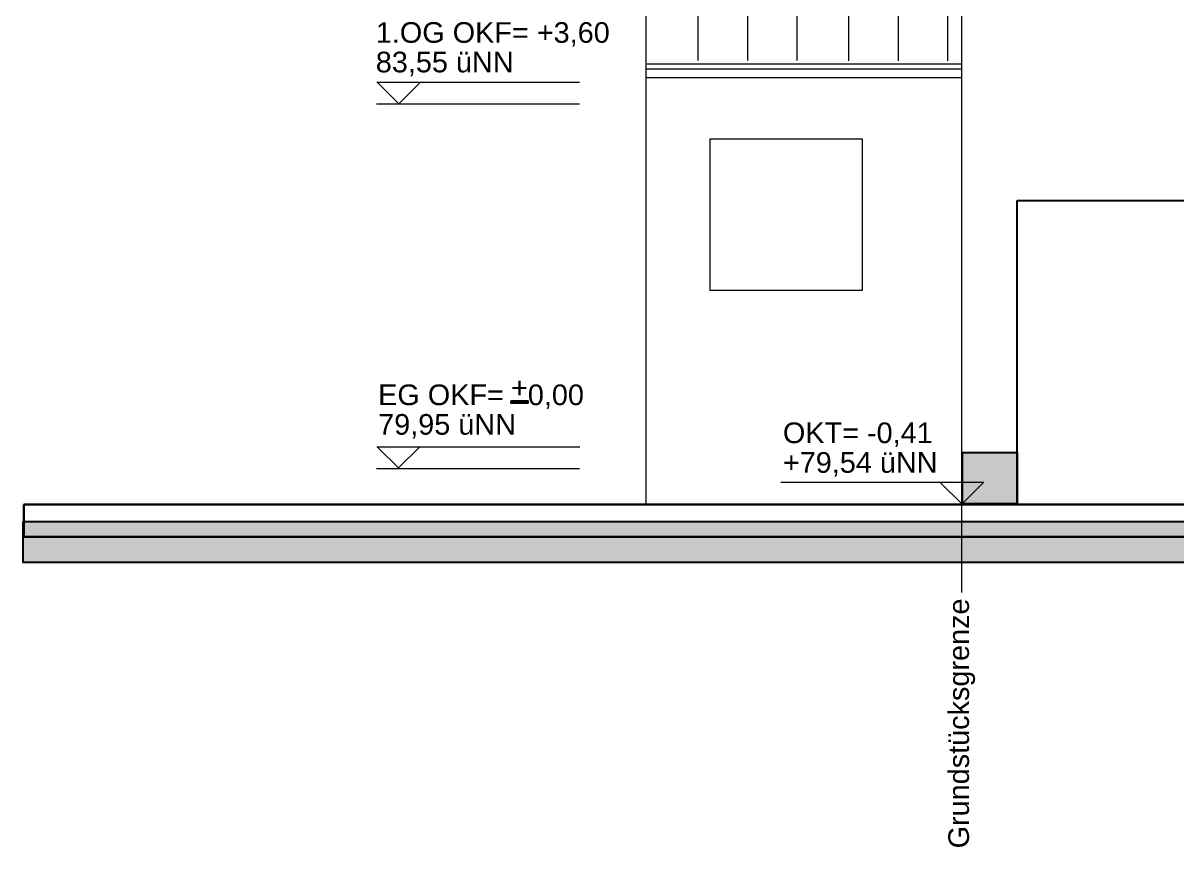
# Model space of a CAD drawing. Header units: millimetres. Extents: x 3716 to 41668, y 402 to 28530.
# Drawn here: x 3749 to 15109, y 402 to 8514 of the extents above; entities that cross this region are included whole.
import ezdxf

# ---------------------------------------------------------------- set-up
doc = ezdxf.new("R2010")
doc.units = ezdxf.units.MM
doc.header["$LTSCALE"] = 50
for name, color, linetype in [('00_Wand_Bestand', 7, 'Continuous'), ('02_Grundstuecksgrenze', 8, 'Continuous'), ('05_Linien_stark', 7, 'Continuous'), ('06_Linien_fein', 3, 'Continuous'), ('10_Text', 7, 'Continuous')]:
    doc.layers.add(name, color=color, linetype=linetype)
doc.styles.add('PLAN', font='arial.ttf')

msp = doc.modelspace()

# ---------------------------------------------------------------- hatches: boundary and pattern name
at = {"layer": '00_Wand_Bestand'}
msp.add_hatch(color=7, dxfattribs=at).paths.add_polyline_path([(8554, 4793), (8719, 4793), (8719, 4772), (8554, 4772)])
at = {"layer": '02_Grundstuecksgrenze', "transparency": 33554585}
msp.add_hatch(color=7, dxfattribs=at).paths.add_polyline_path([(12999, 4284), (13536, 4284), (13536, 3781), (12999, 3781)])
at = {"layer": '02_Grundstuecksgrenze'}
for points in [[(3749, 3607), (33318, 3607), (33318, 3203), (3749, 3203)], [(3749, 3607), (33751, 3607), (33751, 3203), (3749, 3203)]]:
    msp.add_hatch(color=7, dxfattribs=at).paths.add_polyline_path(points)

# ---------------------------------------------------------------- linework, layer by layer
at = {"layer": '00_Wand_Bestand'}
msp.add_lwpolyline([(8554, 4793), (8719, 4793), (8719, 4772), (8554, 4772)], close=True, dxfattribs=at)
at = {"layer": '02_Grundstuecksgrenze'}
for points in [[(12999, 4284), (13536, 4284), (13536, 3781), (12999, 3781)], [(3749, 3607), (33318, 3607), (33318, 3203), (3749, 3203)], [(3749, 3607), (33751, 3607), (33751, 3203), (3749, 3203)]]:
    msp.add_lwpolyline(points, close=True, dxfattribs=at)
at = {"layer": '05_Linien_stark', "lineweight": 15}
for p, q in [((12993, 2908), (12993, 24154)), ((7231, 7931), (9229, 7931)), ((7449, 7718), (7236, 7931)), ((7450, 7720), (7658, 7928)), ((7230, 7718), (9229, 7718)), ((7232, 4341), (9231, 4341)), ((7451, 4129), (7237, 4342)), ((7447, 4134), (7656, 4342)), ((7229, 4128), (9228, 4128)), ((7229, 4128), (9228, 4128)), ((13210, 3990), (11211, 3990)), ((12991, 3779), (12783, 3987)), ((12991, 3777), (13205, 3990))]:
    msp.add_line(p, q, dxfattribs=at)
at = {"layer": '05_Linien_stark', "lineweight": 20}
msp.add_lwpolyline([(10515, 7373), (12009, 7373), (12009, 5881), (10515, 5881)], close=True, dxfattribs=at)
msp.add_lwpolyline([(10515, 7373), (12009, 7373), (12009, 5881), (10515, 5881)], close=True, dxfattribs=at)
at = {"layer": '05_Linien_stark', "lineweight": 25}
msp.add_lwpolyline([(13537, 6767), (16056, 6767), (16056, 3775), (13537, 3775)], close=True, dxfattribs=at)
at = {"layer": '05_Linien_stark', "lineweight": 30}
for points in [[(3757, 3775), (33196, 3775), (33196, 3456), (3757, 3456)], [(3757, 3775), (33651, 3775), (33651, 3456), (3757, 3456)]]:
    msp.add_lwpolyline(points, close=True, dxfattribs=at)
at = {"layer": '06_Linien_fein', "lineweight": 9}
for p, q in [((10396, 8145), (10396, 9823)), ((10885, 8145), (10885, 9822)), ((11370, 8145), (11370, 9821)), ((11880, 8143), (11880, 9822)), ((12369, 8144), (12369, 9821)), ((12854, 8144), (12854, 9819)), ((9884, 3776), (9884, 9671)), ((9884, 3776), (9884, 9671)), ((9893, 8113), (12993, 8113)), ((9893, 8113), (12993, 8113)), ((9880, 7978), (12990, 7978)), ((9880, 7978), (12990, 7978)), ((9887, 8064), (12993, 8064)), ((9887, 8064), (12993, 8064)), ((13453, 4281), (12991, 4281)), ((13539, 4281), (12991, 4281))]:
    msp.add_line(p, q, dxfattribs=at)

# ---------------------------------------------------------------- texts
at = {"layer": '10_Text', "style": 'PLAN'}
for s, height, p in [('1.OG OKF= +3,60', 203.2, (7222, 8320)), ('83,55 üNN', 203.2, (7222, 8029)), ('EG OKF= ', 203.2, (7245, 4752)), ('+', 203, (8554, 4823)), ('0,00', 203.2, (8719, 4752)), ('79,95 üNN', 203.2, (7245, 4461)), ('OKT= -0,41', 203.2, (11230, 4378)), ('+79,54 üNN', 203.2, (11230, 4086))]:
    msp.add_text(s, height=height, dxfattribs=at).set_placement(p)
msp.add_text('Grundstücksgrenze', height=203.2, rotation=90, dxfattribs=at).set_placement((13062, 387))

doc.saveas('drawing.dxf')
